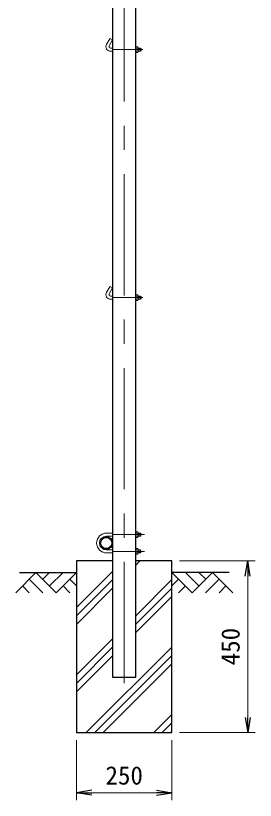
# Model space of a CAD drawing. Units: millimetres, scale not verified. Extents: x -4200 to 4200, y -2970 to 2970.
# Drawn here: x -328 to 301, y -1167 to 889 of the extents above; entities that cross this region are included whole.
import ezdxf
from ezdxf.enums import TextEntityAlignment as Align

# ---------------------------------------------------------------- set-up
doc = ezdxf.new("R2010")
doc.units = ezdxf.units.MM
doc.header["$LTSCALE"] = 10
doc.linetypes.add('USER1', pattern=[50.8, 31.75, -6.35, 6.35, -6.35])
for name, color, linetype, lineweight in [('0-0_D-STR1', 1, 'Continuous', 25), ('0-1_D-STR3', 3, 'Continuous', 13), ('0-2_D-BMK', 2, 'USER1', 13), ('0-3_D-STR-DIM', 7, 'Continuous', 13), ('0-6_D-DCR-HCH', 7, 'Continuous', 13), ('0-7_D-STR4', 7, 'Continuous', 25), ('0-8_D-BGD', 7, 'Continuous', 25)]:
    doc.layers.add(name, color=color, linetype=linetype, lineweight=lineweight)
doc.layers.add('0-4_0', color=7, linetype='Continuous')
doc.styles.add('ＭＳ ゴシック', font='')
doc.styles.get('ＭＳ ゴシック').set_extended_font_data('MS Gothic')

# ---------------------------------------------------------------- blocks, each defined once
blk = doc.blocks.new('_Open')
at = {"layer": '0-4_0'}
blk.add_line((-10, 1.667), (0, 0), dxfattribs=at)
blk.add_lwpolyline([(-10, -1.667), (0, 0), (-10, 0)], dxfattribs=at)

msp = doc.modelspace()

# ---------------------------------------------------------------- linework, layer by layer
at = {"layer": '0-0_D-STR1'}
msp.add_lwpolyline([(-73.72, 1476), (-73.72, -845), (-13.22, -845), (-13.22, 1476)], dxfattribs=at)
for radius in [17, 14.7]:
    msp.add_circle((-90.72, -493), radius, dxfattribs=at)
at = {"layer": '0-1_D-STR3'}
for p, q in [((-80.65, 829.59), (-89.65, 814)), ((-73.72, 825.59), (-82.72, 810)), ((-73.72, 825.59), (-80.65, 829.59)), ((-79.26, 804), (-73.72, 804)), ((-13.22, 807.5), (-13.22, 792.5)), ((-13.22, 807.5), (-7.42, 807.5)), ((-7.42, 803.75), (-13.22, 803.75)), ((-6.72, 805.92), (-6.72, 794.35)), ((-6.72, 804), (-0.46, 804)), ((-6.72, 803.3), (0.24, 803.3)), ((-0.46, 804), (-0.46, 796)), ((0.74, 802.8), (-0.46, 804)), ((0.74, 802.8), (0.74, 797.2)), ((0.74, 802.8), (0.74, 797.2)), ((-79.26, 796), (-73.72, 796)), ((-7.42, 796.25), (-13.22, 796.25)), ((-13.22, 792.5), (-7.42, 792.5)), ((-6.72, 796.7), (0.24, 796.7)), ((-6.72, 796), (-0.46, 796)), ((-0.46, 796), (0.74, 797.2)), ((-80.65, 179.59), (-89.65, 164)), ((-73.72, 175.59), (-82.72, 160)), ((-73.72, 175.59), (-80.65, 179.59)), ((-79.26, 154), (-73.72, 154)), ((-79.26, 146), (-73.72, 146)), ((-13.22, 157.5), (-13.22, 142.5)), ((-13.22, 157.5), (-7.42, 157.5)), ((-7.42, 153.75), (-13.22, 153.75)), ((-7.42, 146.25), (-13.22, 146.25)), ((-6.72, 155.92), (-6.72, 144.35)), ((-6.72, 154), (-0.46, 154)), ((-6.72, 153.3), (0.24, 153.3)), ((-6.72, 146.7), (0.24, 146.7)), ((-6.72, 146), (-0.46, 146)), ((-0.46, 154), (-0.46, 146)), ((0.74, 152.8), (-0.46, 154)), ((-0.46, 146), (0.74, 147.2)), ((0.74, 152.8), (0.74, 147.2)), ((0.74, 152.8), (0.74, 147.2)), ((-13.22, 142.5), (-7.42, 142.5)), ((-89.72, -467), (-73.72, -467)), ((-13.22, -463.5), (-7.42, -463.5)), ((-7.42, -467.25), (-13.22, -467.25)), ((-6.72, -465.08), (-6.72, -476.65)), ((-6.72, -467), (-0.92, -467)), ((-6.72, -467.7), (-0.22, -467.7)), ((-0.92, -467), (0.28, -468.2)), ((-0.92, -475), (-0.92, -467)), ((0.28, -473.8), (0.28, -468.2)), ((-89.72, -475), (-73.72, -475)), ((-7.42, -474.75), (-13.22, -474.75)), ((-6.72, -474.3), (-0.22, -474.3)), ((-6.72, -475), (-0.92, -475)), ((0.28, -473.8), (-0.92, -475)), ((-89.72, -511), (-73.72, -511)), ((-13.22, -522.5), (-13.22, -507.5)), ((-13.22, -507.5), (-7.42, -507.5)), ((-7.42, -511.25), (-13.22, -511.25)), ((-6.72, -520.92), (-6.72, -509.35)), ((-6.72, -511), (-0.92, -511)), ((-6.72, -511.7), (-0.22, -511.7)), ((-0.92, -511), (0.28, -512.2)), ((0.28, -517.8), (0.28, -512.2)), ((-89.72, -519), (-73.72, -519)), ((-7.42, -518.75), (-13.22, -518.75)), ((-13.22, -522.5), (-7.42, -522.5)), ((-6.72, -518.3), (-0.22, -518.3)), ((-6.72, -519), (-0.92, -519))]:
    msp.add_line(p, q, dxfattribs=at)
for points in [[(-13.22, -463.5), (-13.22, -478.5), (-7.42, -478.5)], [(0.28, -517.8), (-0.92, -519), (-0.92, -511)]]:
    msp.add_lwpolyline(points, dxfattribs=at)
for centre, radius, start, end in [((-79.26, 808), 12, 150, 270), ((-79.26, 808), 4, 150, 270), ((-17.12, 800), 10.39, 338.85295, 21.14705), ((-9.52, 805.62), 2.81, 318.21899, 41.78101), ((-9.58, 794.37), 2.86, 319.0514, 40.9486), ((-79.26, 158), 12, 150, 270), ((-79.26, 158), 4, 150, 270), ((-17.12, 150), 10.39, 338.85295, 21.14705), ((-9.52, 155.62), 2.81, 318.21899, 41.78101), ((-9.58, 144.37), 2.86, 319.0514, 40.9486), ((-89.72, -493), 26, 90, 270), ((-17.12, -471), 10.39, 338.85295, 21.14705), ((-9.52, -465.38), 2.81, 318.21899, 41.78101), ((-89.72, -493), 18, 90, 270), ((-9.58, -476.63), 2.86, 319.0514, 40.9486), ((-17.12, -515), 10.39, 338.85295, 21.14705), ((-9.58, -509.38), 2.86, 319.0514, 40.9486), ((-9.52, -520.63), 2.81, 318.21899, 41.78101)]:
    msp.add_arc(centre, radius, start, end, dxfattribs=at)
at = {"layer": '0-2_D-BMK'}
for p, q in [((-43.47, -860), (-43.47, 1500)), ((-73.72, 800), (5.63, 800)), ((-73.72, 150), (5.63, 150)), ((-73.72, -471), (9.87, -471)), ((-73.72, -515), (9.87, -515))]:
    msp.add_line(p, q, dxfattribs=at)
at = {"layer": '0-3_D-STR-DIM'}
for p, q in [((101.53, -540), (300.54, -540)), ((280.54, -950), (280.54, -580)), ((101.53, -990), (300.54, -990)), ((-168.47, -1010), (-168.47, -1167.32)), ((81.53, -1010), (81.53, -1167.32)), ((-128.47, -1147.32), (41.53, -1147.32))]:
    msp.add_line(p, q, dxfattribs=at)
at = {"layer": '0-6_D-DCR-HCH'}
for p, q in [((-13.22, -550.99), (-2.23, -540)), ((-274.9, -570), (-328.11, -623.21)), ((-274.9, -570), (-221.68, -623.21)), ((-257.16, -587.74), (-239.42, -570)), ((-239.42, -605.47), (-203.95, -570)), ((-221.68, -623.21), (-168.47, -570)), ((-168.47, -662.04), (-73.72, -567.29)), ((134.74, -623.21), (81.53, -570)), ((152.48, -605.47), (117, -570)), ((187.95, -570), (134.74, -623.21)), ((170.31, -587.83), (152.48, -570)), ((187.95, -570), (241.16, -623.21)), ((-292.63, -587.74), (-257, -623.21)), ((-186.21, -587.74), (-168.47, -605.39)), ((-168.47, -684.14), (-73.72, -589.39)), ((-13.22, -683.57), (81.53, -588.82)), ((99.27, -587.74), (81.53, -605.39)), ((205.69, -587.74), (170.05, -623.21)), ((-310.37, -605.47), (-292.55, -623.21)), ((-203.95, -605.47), (-186.13, -623.21)), ((-168.47, -706.24), (-73.72, -611.49)), ((-13.22, -705.67), (81.53, -610.92)), ((117, -605.47), (99.18, -623.21)), ((223.43, -605.47), (205.61, -623.21)), ((-13.22, -727.77), (81.53, -633.02)), ((-168.47, -838.82), (-73.72, -744.07)), ((-168.47, -860.92), (-73.72, -766.17)), ((-142.87, -990), (81.53, -765.6)), ((-168.47, -883.02), (-73.72, -788.27)), ((-120.78, -990), (81.53, -787.7)), ((-98.68, -990), (81.53, -809.79)), ((33.9, -990), (81.53, -942.37)), ((56, -990), (81.53, -964.47)), ((78.1, -990), (81.53, -986.57))]:
    msp.add_line(p, q, dxfattribs=at)
at = {"layer": '0-7_D-STR4'}
msp.add_line((81.53, -540), (-13.22, -540), dxfattribs=at)
msp.add_lwpolyline([(-73.72, -540), (-168.47, -540), (-168.47, -990), (81.53, -990), (81.53, -540)], dxfattribs=at)
at = {"layer": '0-8_D-BGD'}
for p, q in [((-318.47, -570), (-168.47, -570)), ((231.53, -570), (81.53, -570))]:
    msp.add_line(p, q, dxfattribs=at)

# ---------------------------------------------------------------- block references
at = {"layer": '0-3_D-STR-DIM', "xscale": 4, "yscale": 4}
for p, rotation in [((280.54, -540), 90), ((280.54, -990), 270), ((-168.47, -1147.32), 180)]:
    msp.add_blockref('_Open', p, dxfattribs=dict(at, rotation=rotation))
msp.add_blockref('_Open', (81.53, -1147.32), dxfattribs=at)

# ---------------------------------------------------------------- texts
at = {"layer": '0-3_D-STR-DIM', "style": 'ＭＳ ゴシック'}
msp.add_text('450', height=48.09, rotation=90, dxfattribs=at).set_placement((273.79, -813.5), align=Align.BOTTOM_LEFT)
msp.add_text('250', height=48.09, dxfattribs=at).set_placement((-92.47, -1140.57), align=Align.BOTTOM_LEFT)

doc.saveas('drawing.dxf')
